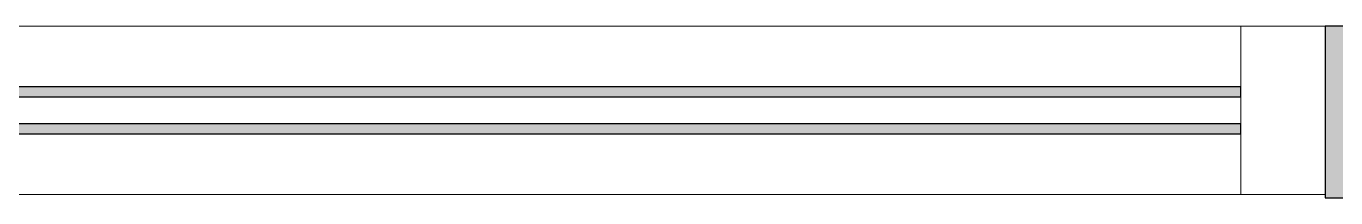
# Model space of a CAD drawing. Header units: millimetres. Extents: x 155927 to 326028, y -36033 to 97293.
# Drawn here: x 196775 to 197552, y 13506 to 13608 of the extents above; entities that cross this region are included whole.
import ezdxf

# ---------------------------------------------------------------- set-up
doc = ezdxf.new("R2010")
doc.units = ezdxf.units.MM
doc.header["$MEASUREMENT"] = 0
for name, color, linetype, lineweight in [('A-GLAZ-CURT', 7, 'CONTINUOUS', 9), ('A-GLAZ-CWMG', 7, 'CONTINUOUS', 9), ('A-WALL-PATT', 7, 'CONTINUOUS', 9), ('I-WALL', 7, 'CONTINUOUS', 9)]:
    doc.layers.add(name, color=color, linetype=linetype, lineweight=lineweight)

msp = doc.modelspace()

# ---------------------------------------------------------------- hatches: boundary and pattern name
at = {"layer": 'A-GLAZ-CURT'}
h = msp.add_hatch(color=256, dxfattribs=at)
h.paths.add_polyline_path([(197457.84, 13543.61), (197496.13, 13543.61), (197496.13, 13549.61), (196646.13, 13549.61), (196646.13, 13543.61), (196851.25, 13543.61)], flags=0)
h.paths.add_polyline_path([(196646.13, 13565.61), (197496.13, 13565.61), (197496.13, 13571.61), (196646.13, 13571.61)], flags=0)
at = {"layer": 'A-WALL-PATT'}
h = msp.add_hatch(color=256, dxfattribs=at)
h.paths.add_polyline_path([(197800.83, 13505.61), (197800.83, 13607.61), (197546.13, 13607.61), (197546.13, 13505.61)], flags=0)
h.paths.add_polyline_path([(195150.83, 13505.61), (195450.83, 13505.61), (195450.83, 13607.61), (195150.83, 13607.61)], flags=0)
h.paths.add_polyline_path([(192358.53, 13505.61), (192450.83, 13505.61), (192450.83, 13607.61), (192150.83, 13607.61), (192150.83, 13505.61)], flags=0)
h.paths.add_polyline_path([(189800.83, 13505.61), (190055.53, 13505.61), (190055.53, 13607.61), (189800.83, 13607.61)], flags=0)

# ---------------------------------------------------------------- linework, layer by layer
at = {"layer": 'A-GLAZ-CURT', "lineweight": 30}
for p, q in [((197496.13, 13571.61), (196646.13, 13571.61)), ((196646.13, 13565.61), (197496.13, 13565.61)), ((197496.13, 13565.61), (197496.13, 13571.61)), ((197496.13, 13549.61), (196646.13, 13549.61)), ((197496.13, 13543.61), (197496.13, 13549.61)), ((196646.13, 13543.61), (197496.13, 13543.61))]:
    msp.add_line(p, q, dxfattribs=at)
at = {"layer": 'A-GLAZ-CWMG'}
for p, q in [((196646.13, 13607.61), (197496.13, 13607.61)), ((196646.13, 13507.61), (197496.13, 13507.61))]:
    msp.add_line(p, q, dxfattribs=at)
at = {"layer": 'A-GLAZ-CWMG', "lineweight": 20}
for p, q in [((197546.13, 13607.61), (197496.13, 13607.61)), ((197496.13, 13607.61), (197496.13, 13507.61)), ((197546.13, 13507.61), (197546.13, 13607.61)), ((197496.13, 13507.61), (197546.13, 13507.61))]:
    msp.add_line(p, q, dxfattribs=at)
at = {"layer": 'I-WALL', "lineweight": 30}
for p, q in [((197800.83, 13607.61), (197546.13, 13607.61)), ((197546.13, 13607.61), (197546.13, 13505.61)), ((197546.13, 13505.61), (197800.83, 13505.61))]:
    msp.add_line(p, q, dxfattribs=at)

doc.saveas('drawing.dxf')
